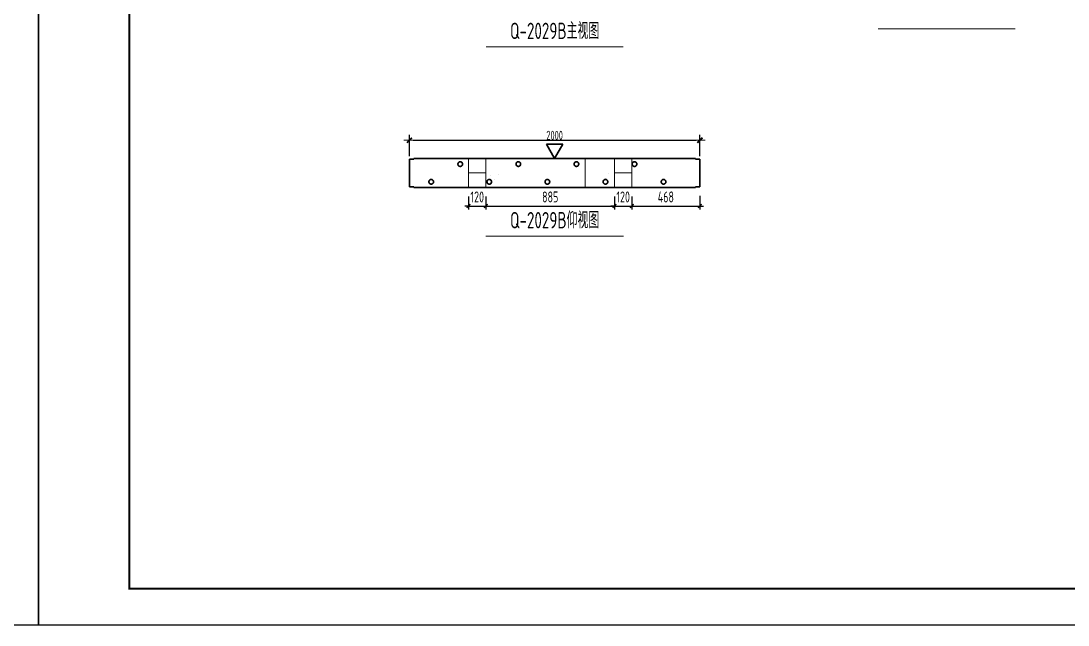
# Model space of a CAD drawing. Extents: x -85320 to 1679916, y -1321939 to 627.
# Drawn here: x 1201252 to 1230097, y -867871 to -851246 of the extents above; entities that cross this region are included whole.
import ezdxf
from ezdxf.enums import TextEntityAlignment as Align

# ---------------------------------------------------------------- set-up
doc = ezdxf.new("R2010")
doc.units = 0
doc.header["$LTSCALE"] = 1000
doc.linetypes.add('点划线', pattern=[1850, 1200, -300, 50, -300])
for name, color, linetype in [('BORDER', 7, 'Continuous'), ('手孔标注', 3, 'Continuous'), ('打印线框', 7, 'Continuous'), ('拉模', 7, 'Continuous')]:
    doc.layers.add(name, color=color, linetype=linetype)
for name, color, linetype, lineweight in [('手孔', 6, 'Continuous', 0), ('预制墙图名', 7, 'Continuous', 18), ('预制墙详图孔洞', 9, '点划线', 18), ('预制墙详图标注', 3, 'Continuous', 18), ('预制墙详图轮廓', 3, 'Continuous', 35)]:
    doc.layers.add(name, color=color, linetype=linetype, lineweight=lineweight)
doc.styles.add('TSSD_Dimension', font='tssdeng.shx', dxfattribs={"width": 0.7, "bigfont": 'hztxt.shx'})
doc.styles.add('样式 1', font='yjkeng.shx', dxfattribs={"width": 0.7, "bigfont": 'yjkchn.shx'})
doc.styles.add('样式 2', font='yjkeng.shx', dxfattribs={"width": 0.7, "bigfont": 'yjkchn.shx'})
doc.dimstyles.new('标注', dxfattribs={"dimtxt": 300, "dimasz": 100, "dimexe": 100, "dimexo": 250, "dimgap": 100, "dimtad": 1, "dimdec": 0, "dimlfac": 0.25, "dimzin": 0, "dimdsep": 46, "dimtxsty": 'TSSD_Dimension', "dimblk": 'ARCHTICK', "dimcen": 0, "dimdle": 100, "dimclrt": 7, "dimadec": 0, "dimazin": 0, "dimtfac": 1, "dimtdec": 0, "dimtix": 1, "dimtmove": 2, "dimatfit": 3, "dimfxl": 1, "dimtolj": 1, "dimtzin": 0, "dimarcsym": 0})
doc.dimstyles.new('盈建科结构', dxfattribs={"dimscale": 100, "dimtxt": 2.5, "dimasz": 1, "dimexe": 1.5, "dimexo": 0.625, "dimgap": 0.1, "dimtad": 1, "dimdec": 0, "dimrnd": 1, "dimzin": 0, "dimdsep": 46, "dimtxsty": '样式 1', "dimblk": '_yjkbk', "dimblk1": 'ARCHTICK', "dimblk2": 'ARCHTICK', "dimcen": 0.09, "dimadec": 0, "dimazin": 0, "dimtfac": 1, "dimtdec": 4, "dimtix": 1, "dimtmove": 2, "dimatfit": 3, "dimfxl": 1, "dimtolj": 1, "dimtzin": 0, "dimarcsym": 0})

# ---------------------------------------------------------------- blocks, each defined once
blk = doc.blocks.new('_yjkbk')
blk.add_line((-1, 0), (1.5, 0))
blk.add_lwpolyline([(-0.7, -0.7, 0.5, 0.5, 0), (0.7, 0.7, 0.5, 0.5, 0)], format="xyseb")
blk = doc.blocks.new('*D604')
at = {"layer": 'Defpoints', "color": 0, "transparency": 16777216}
for p in [(1219954, -854529), (1211954, -855029), (1219954, -855029)]:
    blk.add_point(p, dxfattribs=at)
at = {"layer": '预制墙详图标注', "color": 0, "lineweight": -2, "transparency": 16777216}
for p, q in [((1211954, -854966), (1211954, -854379)), ((1219954, -854966), (1219954, -854379)), ((1212054, -854529), (1219854, -854529))]:
    blk.add_line(p, q, dxfattribs=at)
at = {"layer": '预制墙详图标注', "color": 0, "lineweight": -2, "transparency": 16777216, "xscale": 100, "yscale": 100, "zscale": 100, "rotation": 180}
blk.add_blockref('_yjkbk', (1211954, -854529), dxfattribs=at)
at = {"layer": '预制墙详图标注', "color": 0, "lineweight": -2, "transparency": 16777216, "xscale": 100, "yscale": 100, "zscale": 100}
blk.add_blockref('_yjkbk', (1219954, -854529), dxfattribs=at)
at = {"layer": '预制墙详图标注', "color": 0, "transparency": 16777216, "insert": (1215954, -854519), "char_height": 250, "attachment_point": 8, "style": '样式 1'}
blk.add_mtext('\\A1;2000', dxfattribs=at)
blk = doc.blocks.new('_ArchTick')
at = {"color": 0, "linetype": 'ByBlock', "const_width": 0.4}
blk.add_lwpolyline([(-0.5, -0.5), (0.5, 0.5)], dxfattribs=at)
blk = doc.blocks.new('*D1978')
at = {"layer": 'Defpoints', "color": 0, "transparency": 16777216}
for p in [(1213582, -855829), (1214062, -855829), (1214062, -856339)]:
    blk.add_point(p, dxfattribs=at)
at = {"layer": '手孔标注', "color": 0, "lineweight": -2, "transparency": 16777216}
for p, q in [((1213582, -856079), (1213582, -856439)), ((1214062, -856079), (1214062, -856439)), ((1213582, -856339), (1213482, -856339)), ((1213582, -856339), (1214062, -856339)), ((1214062, -856339), (1214162, -856339))]:
    blk.add_line(p, q, dxfattribs=at)
at = {"layer": '手孔标注', "color": 0, "lineweight": -2, "transparency": 16777216, "xscale": 100, "yscale": 100, "zscale": 100}
blk.add_blockref('_ArchTick', (1213582, -856339), dxfattribs=at)
at = {"layer": '手孔标注', "color": 0, "lineweight": -2, "transparency": 16777216, "xscale": 100, "yscale": 100, "zscale": 100, "rotation": 180}
blk.add_blockref('_ArchTick', (1214062, -856339), dxfattribs=at)
at = {"layer": '手孔标注', "color": 7, "lineweight": 0, "transparency": 16777216, "insert": (1213822, -856089), "char_height": 300, "attachment_point": 5, "style": 'TSSD_Dimension'}
blk.add_mtext('\\A1;120', dxfattribs=at)
blk = doc.blocks.new('*D1979')
at = {"layer": 'Defpoints', "color": 0, "transparency": 16777216}
for p in [(1214062, -855829), (1217602, -855829), (1217602, -856339)]:
    blk.add_point(p, dxfattribs=at)
at = {"layer": '手孔标注', "color": 0, "lineweight": -2, "transparency": 16777216}
for p, q in [((1214062, -856079), (1214062, -856439)), ((1217602, -856079), (1217602, -856439)), ((1213962, -856339), (1217702, -856339))]:
    blk.add_line(p, q, dxfattribs=at)
at = {"layer": '手孔标注', "color": 0, "lineweight": -2, "transparency": 16777216, "xscale": 100, "yscale": 100, "zscale": 100, "rotation": 180}
blk.add_blockref('_ArchTick', (1214062, -856339), dxfattribs=at)
at = {"layer": '手孔标注', "color": 0, "lineweight": -2, "transparency": 16777216, "xscale": 100, "yscale": 100, "zscale": 100}
blk.add_blockref('_ArchTick', (1217602, -856339), dxfattribs=at)
at = {"layer": '手孔标注', "color": 7, "lineweight": 0, "transparency": 16777216, "insert": (1215832, -856089), "char_height": 300, "attachment_point": 5, "style": 'TSSD_Dimension'}
blk.add_mtext('\\A1;885', dxfattribs=at)
blk = doc.blocks.new('*D1980')
at = {"layer": 'Defpoints', "color": 0, "transparency": 16777216}
for p in [(1217602, -855829), (1218082, -855829), (1218082, -856339)]:
    blk.add_point(p, dxfattribs=at)
at = {"layer": '手孔标注', "color": 0, "lineweight": -2, "transparency": 16777216}
for p, q in [((1217602, -856079), (1217602, -856439)), ((1218082, -856079), (1218082, -856439)), ((1217602, -856339), (1217502, -856339)), ((1217602, -856339), (1218082, -856339)), ((1218082, -856339), (1218182, -856339))]:
    blk.add_line(p, q, dxfattribs=at)
at = {"layer": '手孔标注', "color": 0, "lineweight": -2, "transparency": 16777216, "xscale": 100, "yscale": 100, "zscale": 100}
blk.add_blockref('_ArchTick', (1217602, -856339), dxfattribs=at)
at = {"layer": '手孔标注', "color": 0, "lineweight": -2, "transparency": 16777216, "xscale": 100, "yscale": 100, "zscale": 100, "rotation": 180}
blk.add_blockref('_ArchTick', (1218082, -856339), dxfattribs=at)
at = {"layer": '手孔标注', "color": 7, "lineweight": 0, "transparency": 16777216, "insert": (1217842, -856089), "char_height": 300, "attachment_point": 5, "style": 'TSSD_Dimension'}
blk.add_mtext('\\A1;120', dxfattribs=at)
blk = doc.blocks.new('*D1981')
at = {"layer": 'Defpoints', "color": 0, "transparency": 16777216}
for p in [(1218082, -855829), (1219954, -855809), (1219954, -856339)]:
    blk.add_point(p, dxfattribs=at)
at = {"layer": '手孔标注', "color": 0, "lineweight": -2, "transparency": 16777216}
for p, q in [((1218082, -856079), (1218082, -856439)), ((1219954, -856059), (1219954, -856439)), ((1217982, -856339), (1220054, -856339))]:
    blk.add_line(p, q, dxfattribs=at)
at = {"layer": '手孔标注', "color": 0, "lineweight": -2, "transparency": 16777216, "xscale": 100, "yscale": 100, "zscale": 100, "rotation": 180}
blk.add_blockref('_ArchTick', (1218082, -856339), dxfattribs=at)
at = {"layer": '手孔标注', "color": 0, "lineweight": -2, "transparency": 16777216, "xscale": 100, "yscale": 100, "zscale": 100}
blk.add_blockref('_ArchTick', (1219954, -856339), dxfattribs=at)
at = {"layer": '手孔标注', "color": 7, "lineweight": 0, "transparency": 16777216, "insert": (1219018, -856089), "char_height": 300, "attachment_point": 5, "style": 'TSSD_Dimension'}
blk.add_mtext('\\A1;468', dxfattribs=at)
blk = doc.blocks.new('图框1')
at = {"layer": 'BORDER', "const_width": 50}
blk.add_lwpolyline([(1377779, -823089), (1377779, -783089), (1433679, -783089), (1433679, -823089)], close=True, dxfattribs=at)

msp = doc.modelspace()

# ---------------------------------------------------------------- linework, layer by layer
at = {"layer": '手孔', "color": 3}
msp.add_line((1216796.014, -855028.638), (1216796.014, -855828.638), dxfattribs=at)
at = {"layer": '手孔', "color": 6}
for points in [[(1213582.024, -855428.638), (1214062.024, -855428.638), (1214062.024, -855028.638), (1213582.024, -855028.638)], [(1217602.183, -855428.638), (1218082.183, -855428.638), (1218082.183, -855028.638), (1217602.183, -855028.638)], [(1213582.024, -855428.638), (1214062.024, -855428.638), (1214062.024, -855828.638), (1213582.024, -855828.638)], [(1217602.183, -855428.637), (1218082.183, -855428.637), (1218082.183, -855828.637), (1217602.183, -855828.637)]]:
    msp.add_lwpolyline(points, close=True, dxfattribs=at)
at = {"layer": '打印线框', "color": 1}
for points in [[(1142339.778, -867870.962), (1142339.778, -825870.962), (1201739.778, -825870.962), (1201739.778, -867870.962)], [(1201739.778, -867870.962), (1201739.778, -825870.962), (1261139.778, -825870.962), (1261139.778, -867870.962)]]:
    msp.add_lwpolyline(points, close=True, dxfattribs=at)
at = {"layer": '预制墙图名', "lineweight": 18}
for p, q in [((1224865.599, -851458.817), (1228641.756, -851458.817)), ((1214066.78, -851958.817), (1217840.575, -851958.817)), ((1214060.875, -857168.817), (1217846.481, -857168.817))]:
    msp.add_line(p, q, dxfattribs=at)
at = {"layer": '预制墙详图孔洞', "lineweight": 35, "const_width": 0.18}
for points in [[(1212500.239, -855630.588), (1212677.678, -855405.092), (1212677.678, -855028.638), (1212813.678, -855028.638), (1212813.678, -855452.185), (1212607.117, -855714.689)], [(1213285.678, -855184.638), (1213285.678, -855028.638), (1213421.678, -855028.638), (1213421.678, -855184.638)], [(1214100.239, -855630.588), (1214277.678, -855405.092), (1214277.678, -855028.638), (1214413.678, -855028.638), (1214413.678, -855452.185), (1214207.117, -855714.689)], [(1214885.678, -855184.638), (1214885.678, -855028.638), (1215021.678, -855028.638), (1215021.678, -855184.638)], [(1215700.239, -855630.588), (1215877.678, -855405.092), (1215877.678, -855028.638), (1216013.678, -855028.638), (1216013.678, -855452.185), (1215807.117, -855714.689)], [(1216485.678, -855184.638), (1216485.678, -855028.638), (1216621.678, -855028.638), (1216621.678, -855184.638)], [(1217300.239, -855630.588), (1217477.678, -855405.092), (1217477.678, -855028.638), (1217613.678, -855028.638), (1217613.678, -855452.185), (1217407.117, -855714.689)], [(1218085.678, -855184.638), (1218085.678, -855028.638), (1218221.678, -855028.638), (1218221.678, -855184.638)], [(1218900.239, -855630.588), (1219077.678, -855405.092), (1219077.678, -855028.638), (1219213.678, -855028.638), (1219213.678, -855452.185), (1219007.117, -855714.689)]]:
    msp.add_lwpolyline(points, close=True, dxfattribs=at)
at = {"layer": '预制墙详图孔洞', "lineweight": 35}
for centre in [(1213353.678, -855184.638), (1214953.678, -855184.638), (1216553.678, -855184.638), (1218153.678, -855184.638), (1212553.678, -855672.638), (1214153.678, -855672.638), (1215753.678, -855672.638), (1217353.678, -855672.638), (1218953.678, -855672.638)]:
    msp.add_circle(centre, 64, dxfattribs=at)
at = {"layer": '预制墙详图标注', "lineweight": 35}
for p, q in [((1215953.678, -855028.638), (1215728.678, -854638.927)), ((1216178.678, -854638.927), (1215728.678, -854638.927)), ((1215953.678, -855028.638), (1216178.678, -854638.927))]:
    msp.add_line(p, q, dxfattribs=at)
at = {"layer": '预制墙详图轮廓', "lineweight": 35}
for p, q in [((1211953.678, -855808.638), (1211953.678, -855048.638)), ((1211953.678, -855048.638), (1212073.678, -855048.638)), ((1212073.678, -855028.638), (1219833.678, -855028.638)), ((1212073.678, -855048.638), (1212073.678, -855028.638)), ((1219833.678, -855028.638), (1219833.678, -855048.638)), ((1219833.678, -855048.638), (1219953.678, -855048.638)), ((1219953.678, -855048.638), (1219953.678, -855808.638)), ((1212073.678, -855808.638), (1211953.678, -855808.638)), ((1212073.678, -855828.638), (1212073.678, -855808.638)), ((1212073.678, -855828.638), (1219833.678, -855828.638)), ((1219953.678, -855808.638), (1219833.678, -855808.638)), ((1219833.678, -855808.638), (1219833.678, -855828.638))]:
    msp.add_line(p, q, dxfattribs=at)

# ---------------------------------------------------------------- block references
at = {"layer": '拉模', "color": 3}
msp.add_blockref('图框1', (-173539.171, -43782.267), dxfattribs=at)

# ---------------------------------------------------------------- texts
at = {"layer": '预制墙图名', "linetype": 'Continuous', "style": '样式 2', "width": 0.7}
for s, p in [('Q-2029B主视图', (1215953.678, -851878.638)), ('Q-2029B仰视图', (1215953.678, -857088.638))]:
    msp.add_text(s, height=450, dxfattribs=at).set_placement(p, align=Align.BOTTOM_CENTER)

# ---------------------------------------------------------------- dimensions: what is measured, and where the dimension line sits
at = {"layer": '手孔标注', "color": 3, "lineweight": 0}
for base, p1, p2, picture, middle in [((1214062.024, -856338.957), (1213582.024, -855828.638), (1214062.024, -855828.638), '*D1978', (1213822.024, -856088.957)), ((1217602.183, -856338.957), (1214062.024, -855828.638), (1217602.183, -855828.637), '*D1979', (1215832.104, -856088.957)), ((1218082.183, -856338.957), (1217602.183, -855828.637), (1218082.183, -855828.637), '*D1980', (1217842.183, -856088.957)), ((1219953.678, -856338.957), (1218082.183, -855828.637), (1219953.678, -855808.638), '*D1981', (1219017.931, -856088.957))]:
    dim = msp.add_linear_dim(base=base, p1=p1, p2=p2, dimstyle='标注', dxfattribs=at)
    dim.commit()
    dim.dimension.update_dxf_attribs({"geometry": picture, "text_midpoint": middle})
at = {"layer": '预制墙详图标注'}
dim = msp.add_aligned_dim(p1=(1211953.678, -855028.638), p2=(1219953.678, -855028.638), distance=500, dimstyle='盈建科结构', override={"dimscale": 100, "dimtxt": 2.5, "dimasz": 1, "dimexe": 1.5, "dimexo": 0.625, "dimgap": 0.1, "dimtad": 1, "dimlfac": 0.25, "dimrnd": 5, "dimdle": 0, "dimtix": 1, "dimfxlon": 0}, dxfattribs=at)
dim.commit()
dim.dimension.update_dxf_attribs({"geometry": '*D604', "text_midpoint": (1215953.678, -854393.638)})

doc.saveas('drawing.dxf')
